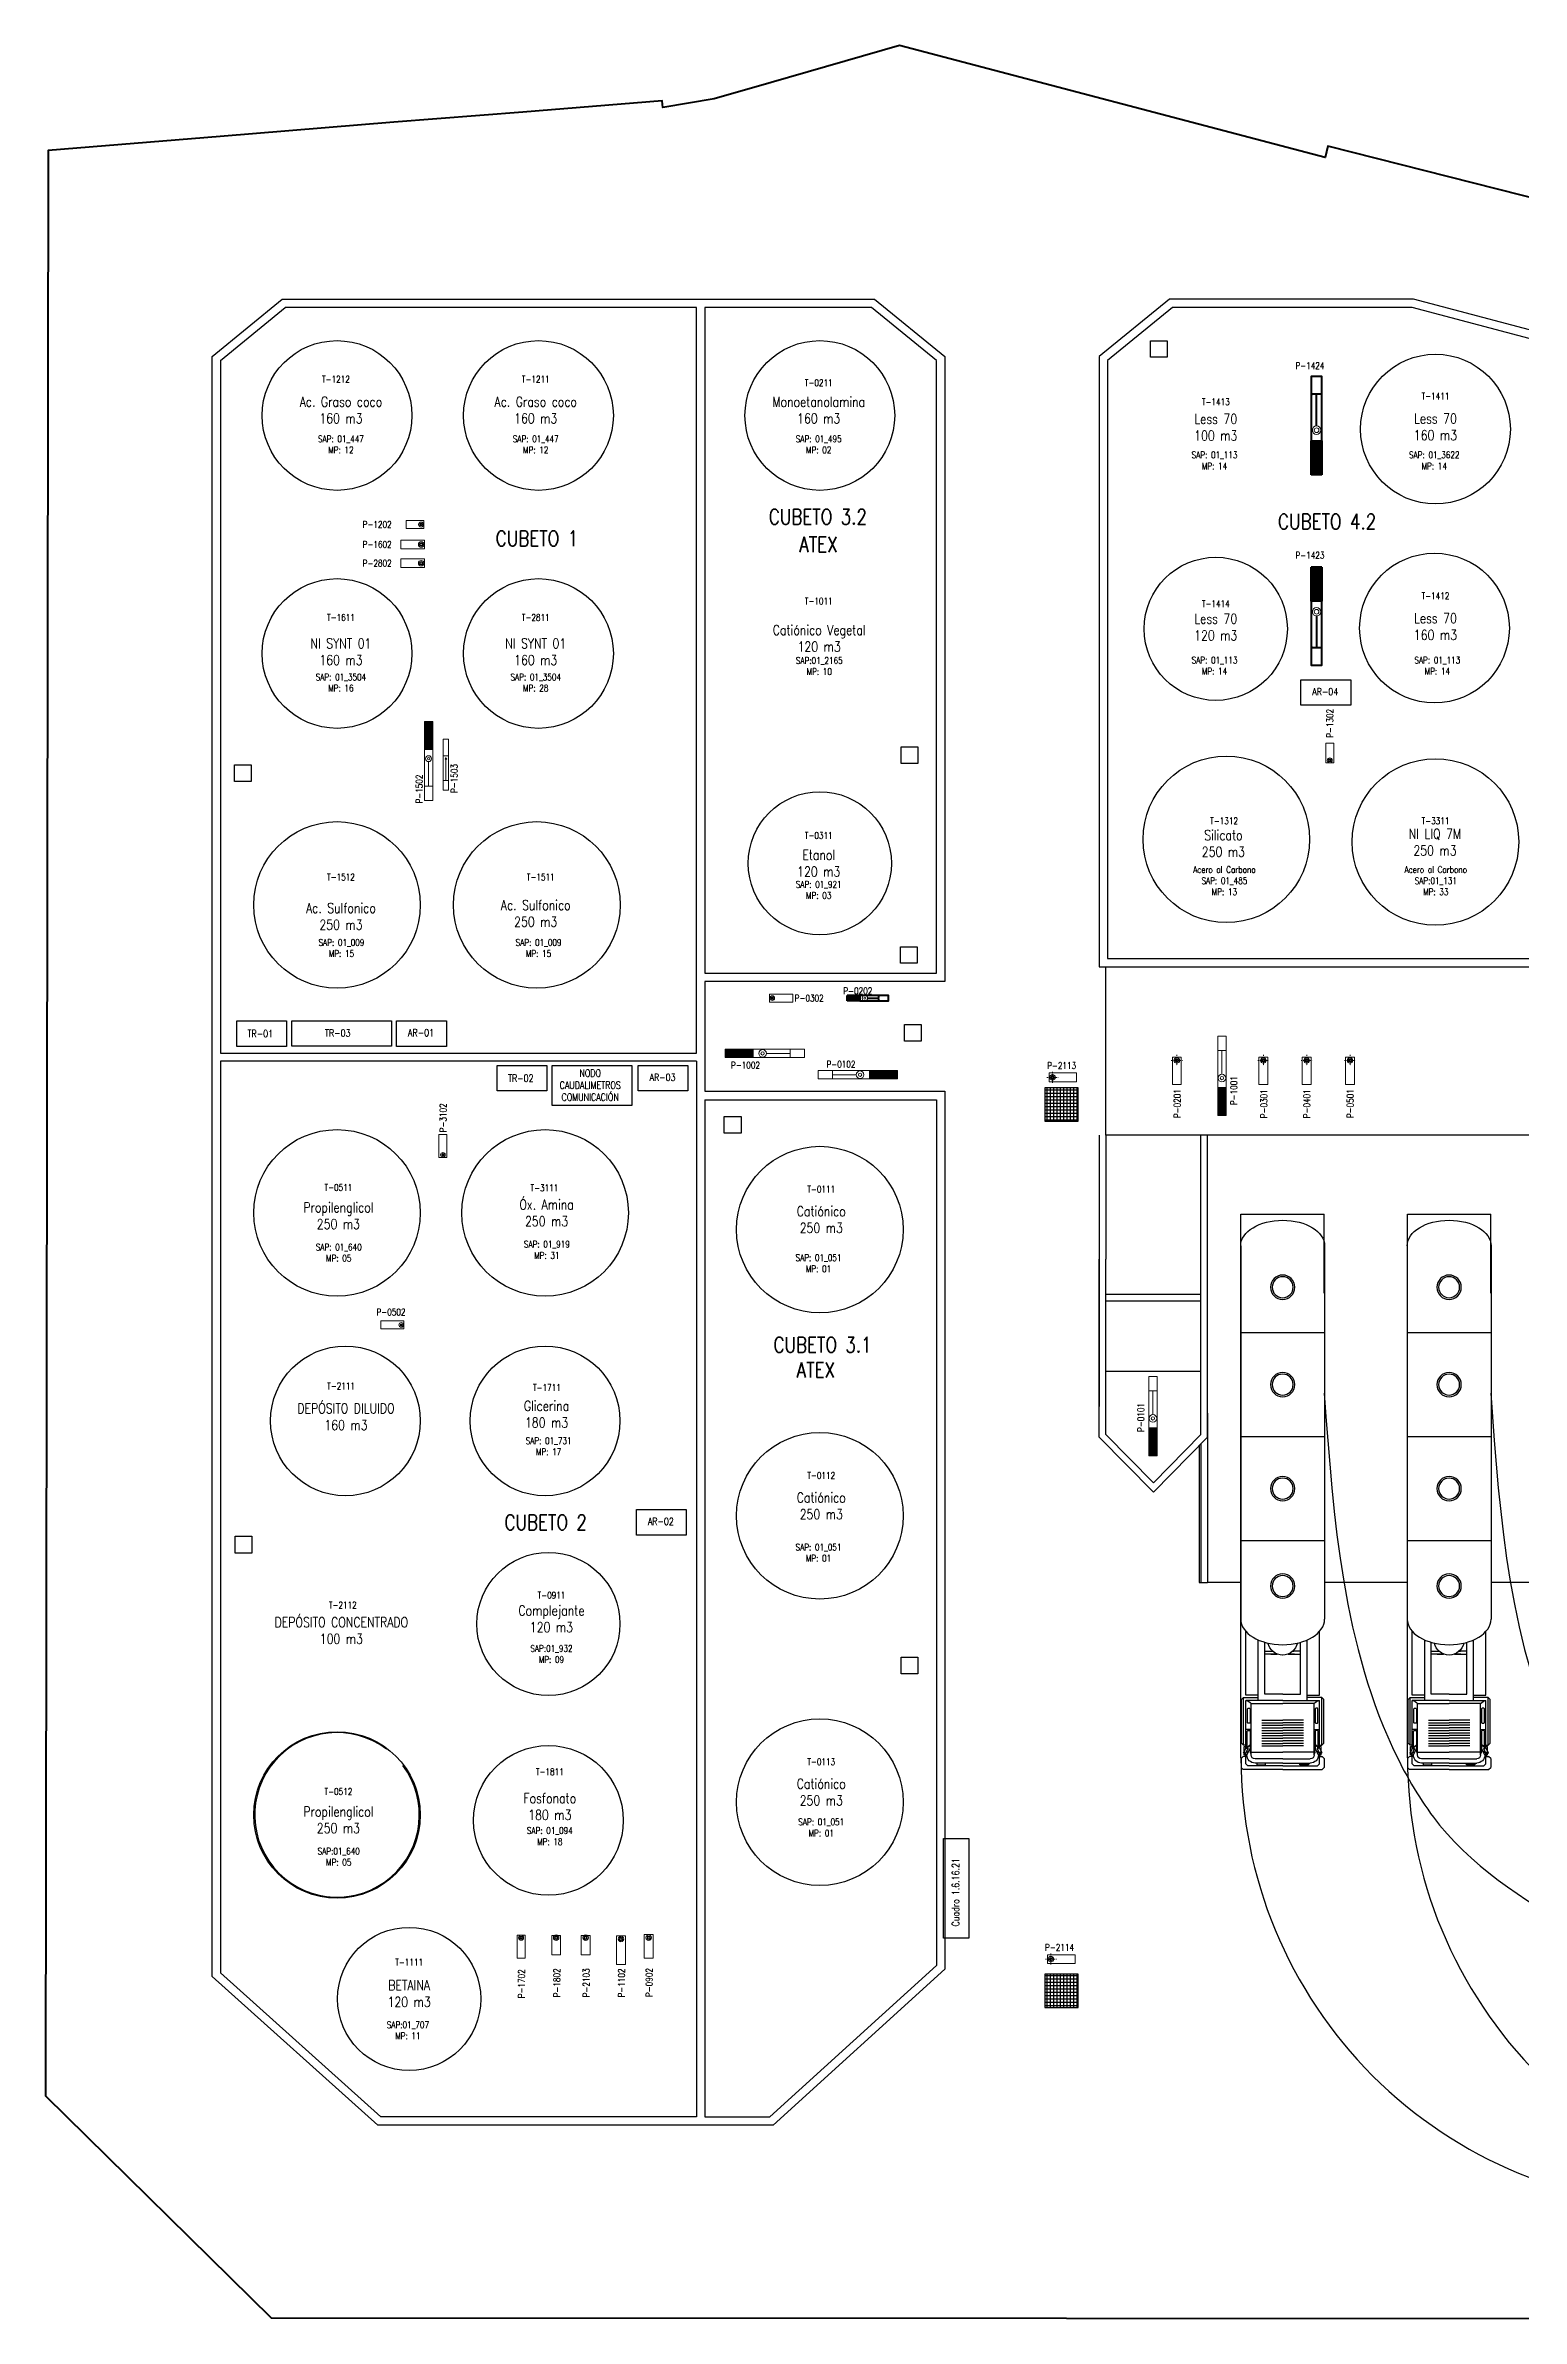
# Model space of a CAD drawing. Header units: millimetres. Extents: x 193743 to 194604, y 95927 to 96224.
# Drawn here: x 194307.6 to 194442.8, y 95985.8 to 96194.1 of the extents above; entities that cross this region are included whole.
import ezdxf
from ezdxf.enums import TextEntityAlignment as Align

# ---------------------------------------------------------------- set-up
doc = ezdxf.new("R2010")
doc.units = ezdxf.units.MM
doc.linetypes.add('INPY-060812-B-0C$0$RAYITAS', pattern=[0.375, 0.25, -0.125])
doc.linetypes.add('TRAZO_Y_PUNTO', pattern=[25.4, 12.7, -6.35, 0, -6.35])
for name, color, linetype in [('07-BLANCO', 7, 'Continuous'), ('alcantarillas', 4, 'Continuous'), ('BASE-BORDILLO EVAPORADOR', 7, 'Continuous'), ('BASE-CAMIONES', 252, 'Continuous'), ('BASE-CUBETOS', 7, 'Continuous'), ('BASE-ESTACIONES DE SERVICIO', 7, 'Continuous'), ('BASE-ISLETAS', 7, 'Continuous'), ('BASE-TANQUES', 7, 'Continuous'), ('BASE-TANQUES TEXTO DETALLES', 7, 'Continuous'), ('BASE-TANQUES TEXTO DETALLES-2', 7, 'Continuous'), ('BASE-TRAY_CAMIONES', 252, 'Continuous'), ('BASE-VALLADO', 7, 'Continuous'), ('TANQ-TANQUE', 3, 'Continuous')]:
    doc.layers.add(name, color=color, linetype=linetype)
for name, color, linetype, lineweight in [('BASE-BOMBAS', 7, 'Continuous', 0), ('BASE-BOMBAS TEXTO', 7, 'Continuous', 0), ('BASE-TANQUES TEXTO', 7, 'Continuous', 0)]:
    doc.layers.add(name, color=color, linetype=linetype, lineweight=lineweight)
doc.styles.add('PY1', font='ROMANS.shx', dxfattribs={"width": 0.8})
doc.styles.add('PY3', font='ROMANS.shx', dxfattribs={"width": 0.6})

# ---------------------------------------------------------------- blocks, each defined once
blk = doc.blocks.new('INPY-060812-B-0C$0$CAMION-16.5')
at = {"layer": 'BASE-CAMIONES'}
for p, q in [((-1188, 0), (-1250, -62)), ((0, 0), (-1188, 0)), ((0, 0), (1188, 0)), ((1188, 0), (1250, -62)), ((-1250, -331), (-1250, -62)), ((-1250, -331), (-1188, -393)), ((-1107, -393), (-1188, -393)), ((-1113, -626), (-1174, -515)), ((-1158, -446), (-1158, -481)), ((-1144, -446), (-1158, -446)), ((-1158, -543), (-1158, -693)), ((-1152, -509), (-1145, -447)), ((-1152, -509), (-1142, -531)), ((-1145, -447), (-1090, -391)), ((-1138, -489), (-1142, -506)), ((-1142, -506), (-1135, -525)), ((-1135, -525), (-1142, -532)), ((-1090, -398), (-1139, -453)), ((-1139, -453), (-1139, -489)), ((-1107, -446), (-1132, -446)), ((-1114, -485), (-1043, -615)), ((-1045, -107), (-1107, -169)), ((-1107, -169), (-1107, -408)), ((-1107, -417), (-1107, -498)), ((-1107, -642), (-1107, -2072)), ((-1089, -391), (-1089, -398)), ((-1081, -626), (-1052, -686)), ((-1080, -626), (-1074, -620)), ((-1074, -619), (-1048, -677)), ((-1073, -438), (-976, -634)), ((-1065, -514), (-1051, -506)), ((-1065, -514), (-1065, -576)), ((-1065, -660), (-1065, -1156)), ((-1035, -514), (-1051, -506)), ((-1048, -677), (-966, -735)), ((0, -107), (-1045, -107)), ((-970, -535), (-976, -634)), ((-976, -728), (-976, -629)), ((-946, -438), (-946, -1983)), ((-946, -518), (0, -518)), ((0, -194), (-830, -194)), ((0, -322), (-830, -322)), ((-777, -141), (-520, -141)), ((-777, -194), (-777, -141)), ((-752, -141), (-741, -131)), ((-741, -131), (-548, -131)), ((-548, -131), (-538, -141)), ((-520, -141), (-520, -194)), ((0, -107), (1045, -107)), ((0, -194), (830, -194)), ((0, -322), (830, -322)), ((946, -518), (0, -518)), ((520, -141), (520, -194)), ((777, -141), (520, -141)), ((548, -131), (538, -141)), ((741, -131), (548, -131)), ((752, -141), (741, -131)), ((777, -194), (777, -141)), ((946, -438), (946, -1983)), ((1048, -677), (966, -735)), ((970, -535), (976, -634)), ((1073, -438), (976, -634)), ((976, -728), (976, -629)), ((1035, -514), (1051, -506)), ((1114, -485), (1043, -615)), ((1045, -107), (1107, -169)), ((1074, -619), (1048, -677)), ((1065, -514), (1051, -506)), ((1081, -626), (1052, -686)), ((1065, -514), (1065, -576)), ((1065, -660), (1065, -1156)), ((1080, -626), (1074, -620)), ((1089, -391), (1089, -398)), ((1145, -447), (1090, -391)), ((1090, -398), (1139, -453)), ((1107, -169), (1107, -408)), ((1107, -393), (1188, -393)), ((1107, -417), (1107, -498)), ((1107, -446), (1132, -446)), ((1107, -642), (1107, -2072)), ((1113, -626), (1174, -515)), ((1142, -506), (1135, -525)), ((1135, -525), (1142, -532)), ((1138, -489), (1142, -506)), ((1139, -453), (1139, -489)), ((1152, -509), (1142, -531)), ((1144, -446), (1158, -446)), ((1152, -509), (1145, -447)), ((1158, -446), (1158, -481)), ((1158, -543), (1158, -693)), ((1250, -331), (1188, -393)), ((1250, -331), (1250, -62)), ((-1234, -794), (-1173, -732)), ((-1234, -794), (-1234, -2099)), ((-1173, -732), (-1173, -2161)), ((-1109, -732), (-1173, -732)), ((-1158, -693), (-1107, -693)), ((-946, -1206), (-1107, -1206)), ((-1049, -1172), (-1065, -1156)), ((-1052, -686), (-968, -750)), ((-1049, -1172), (-991, -1172)), ((-976, -1156), (-991, -1172)), ((-976, -1156), (-976, -744)), ((-965, -735), (-967, -751)), ((-624, -708), (0, -708)), ((-624, -785), (0, -785)), ((-624, -863), (0, -863)), ((-624, -940), (0, -940)), ((-624, -1018), (0, -1018)), ((-624, -1095), (0, -1095)), ((-624, -1173), (0, -1173)), ((-624, -1250), (0, -1250)), ((-624, -1328), (0, -1328)), ((624, -708), (0, -708)), ((624, -785), (0, -785)), ((624, -863), (0, -863)), ((624, -940), (0, -940)), ((624, -1018), (0, -1018)), ((624, -1095), (0, -1095)), ((624, -1173), (0, -1173)), ((624, -1250), (0, -1250)), ((624, -1328), (0, -1328)), ((946, -1206), (1107, -1206)), ((965, -735), (967, -751)), ((1052, -686), (968, -750)), ((976, -1156), (976, -744)), ((976, -1156), (991, -1172)), ((1049, -1172), (991, -1172)), ((1049, -1172), (1065, -1156)), ((1158, -693), (1107, -693)), ((1109, -732), (1173, -732)), ((1234, -794), (1173, -732)), ((1173, -732), (1173, -2161)), ((1234, -794), (1234, -2099)), ((-1045, -1392), (-1060, -1407)), ((-1060, -1407), (-1060, -1825)), ((-1060, -1825), (-1045, -1841)), ((-991, -1392), (-1045, -1392)), ((-1045, -1841), (-991, -1841)), ((-976, -1407), (-991, -1392)), ((-991, -1841), (-976, -1825)), ((-976, -1825), (-976, -1407)), ((-946, -1983), (0, -1983)), ((-624, -1405), (0, -1405)), ((-624, -1482), (0, -1482)), ((624, -1405), (0, -1405)), ((624, -1482), (0, -1482)), ((946, -1983), (0, -1983)), ((976, -1407), (991, -1392)), ((976, -1825), (976, -1407)), ((991, -1841), (976, -1825)), ((991, -1392), (1045, -1392)), ((1045, -1841), (991, -1841)), ((1045, -1392), (1060, -1407)), ((1060, -1825), (1045, -1841)), ((1060, -1407), (1060, -1825)), ((-1234, -2099), (-1173, -2161)), ((-1173, -2161), (-1109, -2161)), ((-1109, -2161), (-734, -2161)), ((0, -2072), (-1107, -2072)), ((-732, -2233), (-1107, -2233)), ((-1107, -2233), (-1107, -4152)), ((-732, -2072), (-732, -3893)), ((0, -2268), (-535, -2268)), ((-535, -2268), (-535, -3823)), ((0, -2072), (1107, -2072)), ((0, -2268), (535, -2268)), ((535, -2268), (535, -3823)), ((732, -2072), (732, -3893)), ((732, -2233), (1107, -2233)), ((1109, -2161), (734, -2161)), ((1107, -2233), (1107, -4152)), ((1173, -2161), (1109, -2161)), ((1234, -2099), (1173, -2161)), ((-164, -3469), (-535, -3469)), ((-535, -3559), (-304, -3559)), ((-356, -3469), (-164, -3469)), ((-304, -3559), (-338, -3559)), ((164, -3469), (535, -3469)), ((356, -3469), (164, -3469)), ((304, -3559), (338, -3559)), ((535, -3559), (304, -3559)), ((1260, -15731), (1260, -4519)), ((-1260, -6875), (1260, -6875)), ((-1260, -10000), (1260, -10000)), ((-1260, -13125), (1260, -13125))]:
    blk.add_line(p, q, dxfattribs=at)
at = {"layer": 'BASE-CAMIONES', "flags": 128}
blk.add_lwpolyline([(-1260, -15731), (-1260, -4519)], dxfattribs=at)
at = {"layer": 'BASE-CAMIONES'}
for centre, radius in [((0, -5512), 366), ((0, -5512), 315), ((0, -8438), 366), ((0, -8438), 315), ((0, -11562), 366), ((0, -11562), 315), ((0, -14487), 366), ((0, -14487), 315)]:
    blk.add_circle(centre, radius, dxfattribs=at)
for centre, radius, start, end in [((-1139, -511), 35.7, 105.99755, 186.18292), ((-1139, -511), 35.7, 46.14245, 89.93494), ((-1078, -622), 35.3, 184.96125, 291.57444), ((-830, -438), 243, 90, 180), ((-1078, -622), 35.3, 301.6041, 46.25497), ((-854, -535), 116, 142.79735, 180), ((-830, -438), 116, 90, 180), ((830, -438), 243, 0, 90), ((830, -438), 116, 0, 90), ((854, -535), 116, 0, 37.20265), ((1078, -622), 35.3, 133.74503, 238.3959), ((1078, -622), 35.3, 248.42556, 355.03875), ((1139, -511), 35.7, 90.06506, 133.85755), ((1139, -511), 35.7, 353.81708, 74.00245), ((-1175, -1760), 320, 282.30499, 315.77129), ((1175, -1760), 320, 224.22871, 257.69501), ((17, -3906), 473, 92.09427, 166.91528), ((-17, -3906), 473, 13.08472, 87.90573)]:
    blk.add_arc(centre, radius, start, end, dxfattribs=at)
at = {"layer": 'BASE-CAMIONES', "extrusion": (0, 0, -1)}
blk.add_ellipse((0, -4519), major_axis=(1260, 0), ratio=0.610693, start_param=3.141593, end_param=6.283185, dxfattribs=at)
at = {"layer": 'BASE-CAMIONES'}
blk.add_ellipse((0, -15731), major_axis=(1260, 0), ratio=0.610693, start_param=3.141593, end_param=6.283185, dxfattribs=at)
blk = doc.blocks.new('4.16')
at = {"layer": 'BASE-BOMBAS'}
blk.add_lwpolyline([(-80, 120), (450, 120), (450, -120), (-80, -120)], close=True, dxfattribs=at)
for radius in [75, 44, 24.1]:
    blk.add_circle((0, 0), radius, dxfattribs=at)
blk = doc.blocks.new('C13B')
at = {"layer": 'BASE-BOMBAS', "color": 252, "lineweight": 0}
for p, q in [((-80, 84), (-80, 584)), ((-80, 584), (80, 584)), ((80, 84), (80, 584))]:
    blk.add_line(p, q, dxfattribs=at)
at = {"layer": 'BASE-BOMBAS', "lineweight": 0}
for p, q in [((-24.13, -650), (24.13, -650)), ((0, -24.13), (0, -650))]:
    blk.add_line(p, q, dxfattribs=at)
at = {"layer": 'BASE-BOMBAS', "lineweight": 0, "extrusion": (0, 0, -1), "flags": 128}
blk.add_lwpolyline([(-80, -650), (-80, 84), (80, 84), (80, -650)], dxfattribs=at)
at = {"layer": 'BASE-BOMBAS', "color": 252, "lineweight": 0, "extrusion": (0, 0, -1), "flags": 128}
blk.add_lwpolyline([(24.13, -650), (80, -650), (80, -950), (-80, -950), (-80, -650), (-24.13, -650)], dxfattribs=at)
at = {"layer": 'BASE-BOMBAS', "lineweight": 0}
blk.add_circle((0, 0), 24.13, dxfattribs=at)
blk = doc.blocks.new('P-1502A')
at = {"layer": 'BASE-BOMBAS', "color": 252, "lineweight": 0}
for p, q in [((-125, 280), (-125, 1122)), ((-125, 1122), (125, 1122)), ((-125, 1100), (125, 1100)), ((-125, 1080), (125, 1080)), ((-125, 1060), (125, 1060)), ((-125, 1040), (125, 1040)), ((-125, 1020), (125, 1020)), ((-125, 1000), (125, 1000)), ((-125, 980), (125, 980)), ((-125, 960), (125, 960)), ((-125, 940), (125, 940)), ((-125, 920), (125, 920)), ((-125, 900), (125, 900)), ((-125, 880), (125, 880)), ((-125, 860), (125, 860)), ((-125, 840), (125, 840)), ((-125, 820), (125, 820)), ((-125, 800), (125, 800)), ((-125, 780), (125, 780)), ((-125, 760), (125, 760)), ((-125, 740), (125, 740)), ((-125, 720), (125, 720)), ((-125, 700), (125, 700)), ((125, 280), (125, 1122)), ((-125, 680), (125, 680)), ((-125, 660), (125, 660)), ((-125, 640), (125, 640)), ((-125, 620), (125, 620)), ((-125, 600), (125, 600)), ((-125, 580), (125, 580)), ((-125, 560), (125, 560)), ((-125, 540), (125, 540)), ((-125, 520), (125, 520)), ((-125, 500), (125, 500)), ((-125, 480), (125, 480)), ((-125, 460), (125, 460)), ((-125, 440), (125, 440)), ((-125, 420), (125, 420)), ((-125, 400), (125, 400)), ((-125, 380), (125, 380)), ((-125, 360), (125, 360)), ((-125, 340), (125, 340)), ((-125, 320), (125, 320)), ((-125, 300), (125, 300))]:
    blk.add_line(p, q, dxfattribs=at)
at = {"layer": 'BASE-BOMBAS', "lineweight": 0}
for p, q in [((0, -88.9), (0, -830)), ((-88.9, -830), (88.9, -830))]:
    blk.add_line(p, q, dxfattribs=at)
at = {"layer": 'BASE-BOMBAS', "lineweight": 0, "extrusion": (0, 0, -1), "flags": 128}
blk.add_lwpolyline([(-125, -830), (-125, 280), (125, 280), (125, -830)], dxfattribs=at)
at = {"layer": 'BASE-BOMBAS', "color": 252, "lineweight": 0, "extrusion": (0, 0, -1), "flags": 128}
blk.add_lwpolyline([(88.9, -830), (125, -830), (125, -1260), (-125, -1260), (-125, -830), (-88.9, -830)], dxfattribs=at)
at = {"layer": 'BASE-BOMBAS', "lineweight": 0}
for radius in [88.9, 36.5]:
    blk.add_circle((0, 0), radius, dxfattribs=at)
blk = doc.blocks.new('P-0702')
at = {"layer": 'BASE-BOMBAS', "color": 252, "lineweight": 100}
for p, q in [((-157, 82.5), (-529, 82.5)), ((-529, -82.5), (-529, 82.5)), ((-517, 82.5), (-517, -82.5)), ((-497, 82.5), (-497, -82.5)), ((-477, 82.5), (-477, -82.5)), ((-457, 82.5), (-457, -82.5)), ((-437, 82.5), (-437, -82.5)), ((-417, 82.5), (-417, -82.5)), ((-397, 82.5), (-397, -82.5)), ((-377, 82.5), (-377, -82.5)), ((-357, 82.5), (-357, -82.5)), ((-337, 82.5), (-337, -82.5)), ((-317, 82.5), (-317, -82.5)), ((-297, 82.5), (-297, -82.5)), ((-277, 82.5), (-277, -82.5)), ((-257, 82.5), (-257, -82.5)), ((-237, 82.5), (-237, -82.5)), ((-217, 82.5), (-217, -82.5)), ((-197, 82.5), (-197, -82.5)), ((-177, 82.5), (-177, -82.5)), ((-157, -82.5), (-529, -82.5))]:
    blk.add_line(p, q, dxfattribs=at)
at = {"layer": 'BASE-BOMBAS', "lineweight": 100}
for p, q in [((82.5, 0), (409, 0)), ((409, -21.08), (409, 21.08))]:
    blk.add_line(p, q, dxfattribs=at)
at = {"layer": 'BASE-BOMBAS', "lineweight": 100, "extrusion": (0, 0, -1), "flags": 128}
blk.add_lwpolyline([(-409, 82.5), (157, 82.5), (157, -82.5), (-409, -82.5)], dxfattribs=at)
at = {"layer": 'BASE-BOMBAS', "color": 252, "lineweight": 100, "extrusion": (0, 0, -1), "flags": 128}
blk.add_lwpolyline([(-409, -21.08), (-409, -82.5), (-709, -82.5), (-709, 82.5), (-409, 82.5), (-409, 21.08)], dxfattribs=at)
at = {"layer": 'BASE-BOMBAS'}
for radius in [82.5, 30.15]:
    blk.add_circle((0, 0), radius, dxfattribs=at)
blk = doc.blocks.new('P-0101')
at = {"layer": 'BASE-BOMBAS'}
for p, q in [((114.3, 830), (-114.3, 830)), ((0, 114.3), (0, 830))]:
    blk.add_line(p, q, dxfattribs=at)
at = {"layer": 'BASE-BOMBAS', "color": 252}
for p, q in [((-125, -1122), (-125, -280)), ((-125, -300), (125, -300)), ((-125, -320), (125, -320)), ((-125, -340), (125, -340)), ((-125, -360), (125, -360)), ((-125, -380), (125, -380)), ((-125, -400), (125, -400)), ((-125, -420), (125, -420)), ((-125, -440), (125, -440)), ((-125, -460), (125, -460)), ((-125, -480), (125, -480)), ((-125, -500), (125, -500)), ((-125, -520), (125, -520)), ((-125, -540), (125, -540)), ((-125, -560), (125, -560)), ((-125, -580), (125, -580)), ((-125, -600), (125, -600)), ((-125, -620), (125, -620)), ((-125, -640), (125, -640)), ((-125, -660), (125, -660)), ((-125, -680), (125, -680)), ((125, -280), (125, -1122)), ((-125, -700), (125, -700)), ((-125, -720), (125, -720)), ((-125, -740), (125, -740)), ((-125, -760), (125, -760)), ((-125, -780), (125, -780)), ((-125, -800), (125, -800)), ((-125, -820), (125, -820)), ((-125, -840), (125, -840)), ((-125, -860), (125, -860)), ((-125, -880), (125, -880)), ((-125, -900), (125, -900)), ((-125, -920), (125, -920)), ((-125, -940), (125, -940)), ((-125, -960), (125, -960)), ((-125, -980), (125, -980)), ((-125, -1000), (125, -1000)), ((-125, -1020), (125, -1020)), ((-125, -1040), (125, -1040)), ((-125, -1060), (125, -1060)), ((-125, -1080), (125, -1080)), ((-125, -1100), (125, -1100)), ((-125, -1120), (125, -1120)), ((125, -1122), (-125, -1122))]:
    blk.add_line(p, q, dxfattribs=at)
at = {"layer": 'BASE-BOMBAS', "color": 252, "extrusion": (0, 0, -1), "flags": 128}
blk.add_lwpolyline([(-114.3, 830), (-125, 830), (-125, 1260), (125, 1260), (125, 830), (114.3, 830)], dxfattribs=at)
at = {"layer": 'BASE-BOMBAS', "extrusion": (0, 0, -1), "flags": 128}
blk.add_lwpolyline([(125, 830), (125, -280), (-125, -280), (-125, 830)], dxfattribs=at)
at = {"layer": 'BASE-BOMBAS'}
blk.add_circle((0, 0), 114.3, dxfattribs=at)
at = {"layer": 'BASE-BOMBAS', "extrusion": (0, 0, -1)}
blk.add_circle((0, 0), 50, dxfattribs=at)
blk = doc.blocks.new('5.16')
at = {"layer": 'BASE-BOMBAS', "color": 252, "linetype": 'TRAZO_Y_PUNTO'}
for p, q in [((-166, 0), (166, 0)), ((0, -168), (0, 168))]:
    blk.add_line(p, q, dxfattribs=at)
at = {"layer": 'BASE-BOMBAS'}
blk.add_lwpolyline([(-100, 132), (725, 132), (725, -132), (-100, -132)], close=True, dxfattribs=at)
for radius in [82.5, 51, 30.1]:
    blk.add_circle((0, 0), radius, dxfattribs=at)
blk = doc.blocks.new('5.20')
at = {"layer": 'BASE-BOMBAS'}
blk.add_lwpolyline([(-100, 132.5), (770, 132.5), (770, -132.5), (-100, -132.5)], close=True, dxfattribs=at)
for radius in [82.5, 51, 30.1]:
    blk.add_circle((0, 0), radius, dxfattribs=at)
blk = doc.blocks.new('4.16-5.5')
at = {"layer": 'BASE-BOMBAS'}
blk.add_lwpolyline([(-120, -80), (-120, 512), (120, 512), (120, -80)], close=True, dxfattribs=at)
for radius in [75, 44, 24.1]:
    blk.add_circle((0, 0), radius, dxfattribs=at)
blk = doc.blocks.new('5.20-10')
at = {"layer": 'BASE-BOMBAS'}
blk.add_lwpolyline([(-132.5, 100), (132.5, 100), (132.5, -615), (-132.5, -615)], close=True, dxfattribs=at)
for radius in [82.5, 51, 30.1]:
    blk.add_circle((0, 0), radius, dxfattribs=at)
blk = doc.blocks.new('4.16-7.5')
at = {"layer": 'BASE-BOMBAS'}
blk.add_lwpolyline([(120, 80), (120, -615), (-120, -615), (-120, 80)], close=True, dxfattribs=at)
for radius in [75, 44, 24.1]:
    blk.add_circle((0, 0), radius, dxfattribs=at)
blk = doc.blocks.new('3.12')
at = {"layer": 'BASE-BOMBAS'}
blk.add_lwpolyline([(-62, 132.5), (511, 132.5), (511, -132.5), (-62, -132.5)], close=True, dxfattribs=at)
for radius in [82.5, 51, 30.1]:
    blk.add_circle((0, 0), radius, dxfattribs=at)
blk = doc.blocks.new('3.20')
at = {"layer": 'BASE-BOMBAS'}
blk.add_lwpolyline([(-80, -120), (615, -120), (615, 120), (-80, 120)], close=True, dxfattribs=at)
for radius in [70, 38, 21.2]:
    blk.add_circle((0, 0), radius, dxfattribs=at)
blk = doc.blocks.new('ESTACION DE SERVICIO')
h = blk.add_hatch()
h.set_pattern_fill('_USER', color=252, scale=50, style=0, double=1, pattern_type=0)
h.set_pattern_definition([(0, (5490.053, -5950.287), (0, 50), []), (90, (5490.053, -5950.287), (-50, 3e-15), [])])
h.paths.add_polyline_path([(-500, -500), (0, -500), (0, 0), (-500, 0)])
blk.add_lwpolyline([(-500, -500), (0, -500), (0, 0), (-500, 0)], close=True)
at = {"style": 'PY3', "width": 0.6}
blk.add_attdef('ESTACION_DE_SERVICIO', text='', height=200, dxfattribs=at).set_placement((-240, -659), align=Align.MIDDLE_CENTER)
blk = doc.blocks.new('C17B')
at = {"layer": 'BASE-BOMBAS', "lineweight": 100}
for p, q in [((160, 1079), (-160, 1079)), ((0, 127), (0, 1079))]:
    blk.add_line(p, q, dxfattribs=at)
at = {"layer": 'BASE-BOMBAS', "color": 252, "lineweight": 100}
for p, q in [((-160, -1336), (-160, -315)), ((-160, -345), (160, -345)), ((-160, -375), (160, -375)), ((-160, -405), (160, -405)), ((-160, -435), (160, -435)), ((-160, -465), (160, -465)), ((-160, -495), (160, -495)), ((-160, -525), (160, -525)), ((-160, -555), (160, -555)), ((-160, -585), (160, -585)), ((-160, -615), (160, -615)), ((-160, -645), (160, -645)), ((-160, -675), (160, -675)), ((160, -315), (160, -1336)), ((-160, -705), (160, -705)), ((-160, -735), (160, -735)), ((-160, -765), (160, -765)), ((-160, -795), (160, -795)), ((-160, -825), (160, -825)), ((-160, -855), (160, -855)), ((-160, -885), (160, -885)), ((-160, -915), (160, -915)), ((-160, -945), (160, -945)), ((-160, -975), (160, -975)), ((-160, -1005), (160, -1005)), ((-160, -1035), (160, -1035)), ((-160, -1065), (160, -1065)), ((-160, -1095), (160, -1095)), ((-160, -1125), (160, -1125)), ((-160, -1155), (160, -1155)), ((-160, -1185), (160, -1185)), ((-160, -1215), (160, -1215)), ((-160, -1245), (160, -1245)), ((-160, -1275), (160, -1275)), ((-160, -1305), (160, -1305)), ((-160, -1335), (160, -1335)), ((160, -1336), (-160, -1336))]:
    blk.add_line(p, q, dxfattribs=at)
at = {"layer": 'BASE-BOMBAS', "color": 252, "lineweight": 100, "extrusion": (0, 0, -1), "flags": 128}
blk.add_lwpolyline([(-127, 1079), (-160, 1079), (-160, 1609), (160, 1609), (160, 1079), (127, 1079)], dxfattribs=at)
at = {"layer": 'BASE-BOMBAS', "lineweight": 100, "extrusion": (0, 0, -1), "flags": 128}
blk.add_lwpolyline([(160, 1079), (160, -315), (-160, -315), (-160, 1079)], dxfattribs=at)
at = {"layer": 'BASE-BOMBAS'}
for radius in [127, 70.7]:
    blk.add_circle((0, 0), radius, dxfattribs=at)

msp = doc.modelspace()

# ---------------------------------------------------------------- linework, layer by layer
at = {"ltscale": 3}
for points in [[(194422.6, 96135.98), (194427.16, 96135.98), (194427.16, 96133.64), (194422.6, 96133.64)], [(194325.09, 96104.73), (194329.64, 96104.73), (194329.64, 96102.39), (194325.09, 96102.39)], [(194330.14, 96104.73), (194339.27, 96104.73), (194339.27, 96102.4), (194330.14, 96102.4)], [(194339.74, 96104.72), (194344.3, 96104.72), (194344.3, 96102.39), (194339.74, 96102.39)], [(194348.96, 96100.64), (194353.52, 96100.64), (194353.52, 96098.31), (194348.96, 96098.31)], [(194354.01, 96100.64), (194361.28, 96100.64), (194361.28, 96096.98), (194354.01, 96096.98)], [(194361.88, 96100.63), (194366.43, 96100.63), (194366.43, 96098.3), (194361.88, 96098.3)], [(194361.72, 96059.94), (194366.28, 96059.94), (194366.28, 96057.61), (194361.72, 96057.61)], [(194389.85, 96020.67), (194389.85, 96029.79), (194392.18, 96029.79), (194392.18, 96020.67)]]:
    msp.add_lwpolyline(points, close=True, dxfattribs=at)
at = {"layer": '07-BLANCO', "color": 252}
msp.add_arc((194334.28, 96031.96, 0), 7.54, 53.146, 36.854, dxfattribs=at)
at = {"layer": 'alcantarillas', "ltscale": 3, "elevation": 0}
for points in [[(194408.81, 96167.05), (194410.34, 96167.05), (194410.34, 96165.53), (194408.81, 96165.53)], [(194385.98, 96129.84), (194387.5, 96129.84), (194387.5, 96128.32), (194385.98, 96128.32)], [(194324.88, 96128.19), (194326.4, 96128.19), (194326.4, 96126.66), (194324.88, 96126.66)], [(194385.91, 96111.52), (194387.44, 96111.52), (194387.44, 96110), (194385.91, 96110)], [(194386.29, 96104.39), (194387.81, 96104.39), (194387.81, 96102.86), (194386.29, 96102.86)], [(194369.77, 96095.95), (194371.3, 96095.95), (194371.3, 96094.42), (194369.77, 96094.42)], [(194324.94, 96057.49), (194326.47, 96057.49), (194326.47, 96055.96), (194324.94, 96055.96)], [(194385.98, 96046.42), (194387.51, 96046.42), (194387.51, 96044.89), (194385.98, 96044.89)]]:
    msp.add_lwpolyline(points, close=True, dxfattribs=at)
at = {"layer": 'BASE-BOMBAS', "color": 252, "elevation": 0}
msp.add_lwpolyline([(194383.06, 96099.41), (194379.68, 96099.41), (194379.68, 96100.18), (194383.06, 96100.18)], close=True, dxfattribs=at)
at = {"layer": 'BASE-BORDILLO EVAPORADOR', "color": 252}
for p, q in [((194322.84, 96017.16, 0), (194322.84, 96035.11, 0)), ((194323.61, 96035.88, 0), (194323.61, 96017.5, 0)), ((194338.02, 96003.53, 0), (194322.84, 96017.16, 0)), ((194338.31, 96004.3, 0), (194323.61, 96017.5, 0))]:
    msp.add_line(p, q, dxfattribs=at)
at = {"layer": 'BASE-CUBETOS', "color": 252}
for p, q in [((194322.84, 96165.61, 0), (194329.27, 96170.85, 0)), ((194329.27, 96170.85, 0), (194383.53, 96170.85, 0)), ((194383.53, 96170.85, 0), (194389.96, 96165.61, 0)), ((194410.55, 96170.85, 0), (194404.12, 96165.61, 0)), ((194432.91, 96170.85, 0), (194410.55, 96170.85, 0)), ((194503.9, 96152.06, 0), (194432.91, 96170.85, 0)), ((194367.23, 96170.09, 0), (194329.54, 96170.09, 0)), ((194367.23, 96101.78, 0), (194367.23, 96170.09, 0)), ((194445, 96166.86, 0), (194432.81, 96170.09, 0)), ((194322.84, 96035.11, 0), (194322.84, 96165.61, 0)), ((194323.61, 96165.24, 0), (194323.61, 96101.78, 0)), ((194389.96, 96165.61, 0), (194389.96, 96108.34, 0)), ((194404.12, 96165.61, 0), (194404.12, 96109.68, 0)), ((194404.88, 96110.44, 0), (194503.14, 96110.44, 0)), ((194367.99, 96108.34, 0), (194367.99, 96098.27, 0)), ((194389.96, 96108.34, 0), (194367.99, 96108.34, 0)), ((194404.12, 96109.68, 0), (194503.9, 96109.68, 0)), ((194323.61, 96101.78, 0), (194367.23, 96101.78, 0)), ((194323.61, 96101.02, 0), (194323.61, 96035.88, 0)), ((194367.23, 96101.02, 0), (194323.61, 96101.02, 0)), ((194367.99, 96098.27, 0), (194389.96, 96098.27, 0)), ((194389.96, 96098.27, 0), (194389.96, 96017.82, 0)), ((194367.99, 96097.5, 0), (194389.2, 96097.5, 0)), ((194389.2, 96097.5, 0), (194389.2, 96018.16, 0)), ((194389.96, 96017.82, 0), (194374.24, 96003.53, 0)), ((194374.24, 96003.53, 0), (194338.02, 96003.53, 0))]:
    msp.add_line(p, q, dxfattribs=at)
at = {"layer": 'BASE-CUBETOS', "color": 252, "elevation": 0, "flags": 128}
for points in [[(194323.61, 96165.24), (194329.54, 96170.09)], [(194367.99, 96170.09), (194367.99, 96109.1), (194389.2, 96109.1), (194389.2, 96165.24), (194383.26, 96170.09), (194367.99, 96170.09)], [(194432.81, 96170.09), (194410.82, 96170.09), (194404.88, 96165.24), (194404.88, 96110.44)], [(194367.23, 96101.02), (194367.23, 96004.3), (194338.31, 96004.3)], [(194367.99, 96097.5), (194367.99, 96004.3), (194373.94, 96004.3)], [(194404.12, 96094.24), (194404.12, 96082.9)], [(194404.12, 96082.9), (194404.12, 96069.4)], [(194389.2, 96018.16), (194373.94, 96004.3)]]:
    msp.add_lwpolyline(points, dxfattribs=at)
at = {"layer": 'BASE-ISLETAS', "color": 252}
for p, q in [((194413.42, 96066.83, 0), (194413.42, 96094.24, 0)), ((194414.03, 96068.78, 0), (194414.03, 96094.24, 0)), ((194404.73, 96066.83, 0), (194404.73, 96082.9, 0)), ((194413.42, 96079.66, 0), (194404.73, 96079.66, 0)), ((194413.42, 96079.05, 0), (194404.73, 96079.05, 0)), ((194404.73, 96072.64, 0), (194413.42, 96072.64, 0)), ((194414.03, 96068.78, 0), (194414.03, 96053.27, 0)), ((194409.08, 96062.4, 0), (194404.73, 96066.83, 0)), ((194409.08, 96062.4, 0), (194413.42, 96066.83, 0)), ((194413.27, 96065.8, 0), (194413.27, 96053.27, 0)), ((194413.42, 96065.95, 0), (194413.42, 96053.27, 0)), ((194413.27, 96053.27, 0), (194414.03, 96053.27, 0)), ((194417.08, 96053.27, 0), (194414.03, 96053.27, 0)), ((194432.34, 96053.27, 0), (194424.77, 96053.27, 0)), ((194443.99, 96053.27, 0), (194440.02, 96053.27, 0))]:
    msp.add_line(p, q, dxfattribs=at)
at = {"layer": 'BASE-ISLETAS', "color": 252, "elevation": 0}
msp.add_lwpolyline([(194404.73, 96109.68), (194496.91, 96109.68), (194496.91, 96094.24), (194404.73, 96094.24)], close=True, dxfattribs=at)
for points in [[(194404.12, 96094.24), (194404.12, 96082.9)], [(194404.73, 96094.24), (194404.73, 96082.9)], [(194409.08, 96061.53), (194404.12, 96066.58), (194404.12, 96082.9)], [(194409.08, 96061.53), (194414.03, 96066.58), (194414.03, 96082.9)]]:
    msp.add_lwpolyline(points, dxfattribs=at)
at = {"layer": 'BASE-TANQUES', "color": 252}
for centre, radius in [((194334.28, 96160.2, 0), 6.86), ((194352.74, 96160.2, 0), 6.86), ((194378.52, 96160.2, 0), 6.86), ((194434.93, 96158.95, 0), 6.86), ((194434.84, 96140.72, 0), 6.86), ((194414.8, 96140.65, 0), 6.56), ((194334.28, 96138.39, 0), 6.86), ((194352.74, 96138.39, 0), 6.86), ((194415.77, 96121.36, 0), 7.63), ((194434.93, 96121.12, 0), 7.63), ((194378.52, 96119.16, 0), 6.56), ((194334.28, 96115.35, 0), 7.63), ((194352.59, 96115.35, 0), 7.63), ((194334.28, 96087.13, 0), 7.63), ((194353.35, 96087.13, 0), 7.63), ((194378.52, 96085.6, 0), 7.63), ((194335.05, 96068.07, 0), 6.86), ((194353.35, 96068.07, 0), 6.86), ((194378.52, 96059.37, 0), 7.63), ((194378.52, 96059.37, 0), 7.63), ((194353.65, 96049.46, 0), 6.56), ((194334.28, 96031.96, 0), 7.63), ((194378.52, 96033.13, 0), 7.63), ((194353.65, 96031.46, 0), 6.86)]:
    msp.add_circle(centre, radius, dxfattribs=at)
at = {"layer": 'BASE-TRAY_CAMIONES', "color": 252, "linetype": 'INPY-060812-B-0C$0$RAYITAS', "ltscale": 3000}
for p, q in [((194417.11, 96087.02, 0), (194424.74, 96087.02, 0)), ((194424.74, 96079.77, 0), (194424.74, 96087.02, 0)), ((194432.37, 96087.02, 0), (194439.99, 96087.02, 0)), ((194439.99, 96079.77, 0), (194439.99, 96087.02, 0))]:
    msp.add_line(p, q, dxfattribs=at)
at = {"layer": 'BASE-TRAY_CAMIONES', "color": 252, "linetype": 'INPY-060812-B-0C$0$RAYITAS', "ltscale": 3000, "elevation": 0, "flags": 128}
for points in [[(194417.11, 96037.19), (194417.11, 96087.02)], [(194432.37, 96037.19), (194432.37, 96087.02)]]:
    msp.add_lwpolyline(points, dxfattribs=at)
for points in [[(194417.11, 96037.19, 0.414214), (194458.3, 95996)], [(194432.37, 96037.19, 0.414214), (194473.55, 95996)]]:
    msp.add_lwpolyline(points, format="xyb", dxfattribs=at)
at = {"layer": 'BASE-TRAY_CAMIONES', "color": 252, "linetype": 'INPY-060812-B-0C$0$RAYITAS', "ltscale": 3000}
for points in [[(194424.74, 96070.61, 0), (194431.45, 96037.19, 0), (194435.31, 96031.03, 0), (194448.84, 96020.81, 0), (194484.77, 96005.64, 0), (194515.63, 96003.63, 0)], [(194439.99, 96070.61, 0), (194446.71, 96037.19, 0), (194450.57, 96031.03, 0), (194464.09, 96020.81, 0), (194500.02, 96005.64, 0), (194530.89, 96003.63, 0)]]:
    msp.add_spline(points, degree=3, dxfattribs=at)
at = {"layer": 'BASE-VALLADO', "color": 252, "lineweight": 100, "elevation": 0, "flags": 128}
msp.add_lwpolyline([(194567.02, 96148.9), (194425.07, 96184.88), (194424.81, 96183.84), (194385.82, 96194.11), (194374.07, 96190.72), (194368.85, 96189.23), (194364.12, 96188.41), (194364.07, 96189.02), (194351.3, 96188), (194339.49, 96187.07), (194323.58, 96185.76), (194307.81, 96184.47), (194307.57, 96006.22), (194328.24, 95985.87), (194473.99, 95985.81)], dxfattribs=at)
at = {"layer": 'TANQ-TANQUE', "color": 252}
msp.add_circle((194340.89, 96015.1, 0), 6.56, dxfattribs=at)

# ---------------------------------------------------------------- block references
at = {"layer": 'BASE-BOMBAS', "color": 252, "xscale": 0.00305071382962129, "yscale": 0.00305071382962129, "zscale": 0.00305071382962129}
for name, p in [('C17B', (194424.04, 96158.85, 0)), ('P-1502A', (194342.67, 96128.75, 0)), ('C13B', (194344.26, 96128.75, 0)), ('4.16-5.5', (194425.25, 96128.6, 0)), ('3.20', (194374.16, 96106.81, 0)), ('P-0702', (194382.65, 96106.81, 0)), ('P-0101', (194409.04, 96068.3, 0)), ('4.16-7.5', (194351.15, 96020.71, 0)), ('5.20-10', (194362.84, 96020.71, 0))]:
    msp.add_blockref(name, p, dxfattribs=at)
at = {"layer": 'BASE-BOMBAS', "color": 252, "yscale": 0.00305071382962129, "zscale": 0.00305071382962129}
for name, p, xscale, rotation in [('4.16', (194341.99, 96150.21, 0), 0.00305071382962129, 180), ('5.20-10', (194341.99, 96148.38, 0), 0.00305071382962129, 270), ('5.20-10', (194341.99, 96146.66, 0), 0.00305071382962129, 270), ('C17B', (194424.04, 96142.22, 0), 0.00305071382962129, 180), ('P-0101', (194373.28, 96101.74, 0), 0.00305071382962129, 270), ('P-0101', (194382.21, 96099.79, 0), 0.00305071382962129, 90), ('5.16', (194399.84, 96099.55, 0), -0.00305071382962129, 180), ('5.16', (194411.23, 96101.1, 0), 0.00305071382962129, 270), ('5.16', (194419.16, 96101.1, 0), 0.00305071382962129, 270), ('5.16', (194423.13, 96101.1, 0), 0.00305071382962129, 270), ('5.16', (194427.1, 96101.1, 0), 0.00305071382962129, 270), ('3.20', (194340.17, 96076.86, 0), 0.00305071382962129, 180), ('3.12', (194354.36, 96020.71, 0), 0.00305071382962129, 270), ('3.12', (194357.06, 96020.71, 0), 0.00305071382962129, 270), ('5.20', (194360.3, 96020.59, 0), 0.00305071382962129, 270), ('5.16', (194399.69, 96018.75, 0), -0.00305071382962129, 180)]:
    msp.add_blockref(name, p, dxfattribs=dict(at, xscale=xscale, rotation=rotation))
at = {"layer": 'BASE-BOMBAS', "color": 3, "xscale": 0.00305071382962129, "yscale": 0.00305071382962129, "zscale": 0.00305071382962129}
msp.add_blockref('P-0101', (194415.36, 96099.48, 0), dxfattribs=at)
at = {"layer": 'BASE-BOMBAS', "color": 8, "xscale": 0.00305071382962129, "yscale": 0.00305071382962129, "zscale": 0.00305071382962129, "rotation": 90}
msp.add_blockref('3.20', (194343.99, 96092.45, 0), dxfattribs=at)
at = {"layer": 'BASE-CAMIONES', "color": 252, "extrusion": (0, 0, -1), "xscale": 0.00305071382962129, "yscale": 0.00305071382962129, "zscale": 0.00305071382962129, "rotation": 180}
for p in [(-194420.93, 96036.12, 0), (-194436.18, 96036.12, 0)]:
    msp.add_blockref('INPY-060812-B-0C$0$CAMION-16.5', p, dxfattribs=at)
at = {"layer": 'BASE-ESTACIONES DE SERVICIO', "color": 252, "xscale": 0.00610142765924258, "yscale": 0.00610142765924258, "zscale": 0.00610142765924258}
for p in [(194402.2, 96098.58, 0), (194402.2, 96017.36, 0)]:
    msp.add_blockref('ESTACION DE SERVICIO', p, dxfattribs=at)

# ---------------------------------------------------------------- texts
at = {"layer": 'BASE-BOMBAS TEXTO', "color": 252, "style": 'PY1', "width": 0.8}
for s, p in [('P-1424', (194422.1, 96164.46, 0)), ('P-1202', (194336.63, 96149.91, 0)), ('P-1602', (194336.63, 96148.08, 0)), ('P-1423', (194422.1, 96147.09, 0)), ('P-2802', (194336.63, 96146.36, 0)), ('P-0302', (194376.22, 96106.51, 0)), ('P-1002', (194370.38, 96100.36)), ('P-0102', (194379.13, 96100.44, 0)), ('P-2113', (194399.35, 96100.32, 0)), ('P-0502', (194337.9, 96077.74, 0)), ('P-2114', (194399.16, 96019.52, 0))]:
    msp.add_text(s, height=0.61, dxfattribs=at).set_placement(p)
for s, rotation, p in [('P-1302', 90, (194425.57, 96130.66, 0)), ('P-1502', 90, (194342.12, 96124.64, 0)), ('P-1503', 90, (194345.32, 96125.6, 0)), ('P-0202', 0.001, (194380.67, 96107.16, 0)), ('P-0201', 90, (194411.58, 96095.81, 0)), ('P-1001', 90, (194416.75, 96097, 0)), ('P-0301', 90, (194419.52, 96095.8, 0)), ('P-0401', 90, (194423.44, 96095.8, 0)), ('P-0501', 90, (194427.42, 96095.81, 0)), ('P-3102', 90, (194344.3, 96094.51, 0)), ('P-0101', 90, (194408.24, 96067.05, 0)), ('P-1702', 90, (194351.49, 96015.16, 0)), ('P-1802', 90, (194354.73, 96015.24, 0)), ('P-2103', 90, (194357.42, 96015.24, 0)), ('P-1102', 90, (194360.65, 96015.23, 0)), ('P-0902', 90, (194363.18, 96015.27, 0))]:
    msp.add_text(s, height=0.61, rotation=rotation, dxfattribs=at).set_placement(p)
at = {"layer": 'BASE-TANQUES', "color": 252, "insert": (194335.1, 96069.67, 0), "char_height": 0.9152, "width": 16.9994, "attachment_point": 2, "style": 'PY1'}
msp.add_mtext('DEPÓSITO DILUIDO\\P160 m3', dxfattribs=at)
at = {"layer": 'BASE-TANQUES TEXTO', "color": 252, "style": 'PY1', "width": 0.8}
for s, p in [('T-1212', (194334.18, 96163.21, 0)), ('T-1211', (194352.49, 96163.21, 0)), ('T-0211', (194378.42, 96162.89, 0)), ('T-1411', (194434.93, 96161.67, 0)), ('T-1413', (194414.8, 96161.14, 0)), ('T-1011', (194378.42, 96142.89, 0)), ('T-1412', (194434.93, 96143.36, 0)), ('T-1611', (194334.64, 96141.39, 0)), ('T-2811', (194352.49, 96141.39, 0)), ('T-1414', (194414.8, 96142.65, 0)), ('T-1312', (194415.56, 96122.74)), ('T-3311', (194434.93, 96122.74)), ('T-0311', (194378.42, 96121.41, 0)), ('T-1512', (194334.64, 96117.6, 0)), ('T-1511', (194352.95, 96117.6, 0)), ('T-0111', (194378.65, 96088.99, 0)), ('T-2111', (194334.65, 96070.96, 0)), ('T-1711', (194353.51, 96070.82, 0)), ('T-0112', (194378.65, 96062.76, 0)), ('T-0911', (194353.93, 96051.78, 0)), ('T-2112', (194334.81, 96050.89, 0)), ('T-1811', (194353.78, 96035.61, 0)), ('T-0113', (194378.65, 96036.52, 0)), ('T-0512', (194334.41, 96033.8, 0)), ('T-1111', (194340.89, 96018.15, 0))]:
    msp.add_text(s, height=0.61, dxfattribs=at).set_placement(p, align=Align.CENTER)
at = {"layer": 'BASE-TANQUES TEXTO', "color": 1, "style": 'PY1', "width": 0.8}
for s, p in [('CUBETO 3.2', (194378.34, 96150.22, 0)), ('CUBETO 4.2', (194425, 96149.77, 0)), ('ATEX', (194378.4, 96147.69, 0)), ('CUBETO 3.1', (194378.77, 96074.34, 0)), ('ATEX', (194378.16, 96072.03, 0)), ('CUBETO 2', (194353.4, 96058.07, 0))]:
    msp.add_text(s, height=1.403, dxfattribs=at).set_placement(p, align=Align.CENTER)
at = {"layer": 'BASE-TANQUES TEXTO', "color": 240, "true_color": 0xed1f24, "style": 'PY1', "width": 0.8}
msp.add_text('CUBETO 1', height=1.403, dxfattribs=at).set_placement((194352.6, 96148.23, 0), align=Align.CENTER)
at = {"layer": 'BASE-TANQUES TEXTO', "color": 8, "style": 'PY1', "width": 0.8}
for s, p in [('T-0511', (194334.41, 96089.16, 0)), ('T-3111', (194353.28, 96089.11, 0))]:
    msp.add_text(s, height=0.61, dxfattribs=at).set_placement(p, align=Align.CENTER)
at = {"layer": 'BASE-TANQUES TEXTO DETALLES', "color": 252, "attachment_point": 2, "style": 'PY1'}
for s, insert, char_height, width in [('Ac. Graso coco\\P160 m3', (194334.64, 96161.92, 0), 0.9152, 13.0882), ('Ac. Graso coco\\P160 m3', (194352.49, 96161.92, 0), 0.9152, 13.0882), ('{\\C8;Monoetanolamina}\\P160 m3', (194378.42, 96161.91, 0), 0.9152, 8.9482), ('Less 70\\P100 m3', (194414.8, 96160.34, 0), 0.915, 8.9482), ('Less 70\\P160 m3', (194434.93, 96160.38, 0), 0.915, 8.9482), ('Less 70\\P120 m3', (194414.8, 96142.03, 0), 0.915, 8.9482), ('Less 70\\P160 m3', (194434.93, 96142.08, 0), 0.915, 8.9482), ('{\\C8;NI SYNT 01\\P}160 m3', (194334.64, 96139.77, 0), 0.9152, 8.9482), ('NI SYNT 01\\P160 m3', (194352.49, 96139.77, 0), 0.915, 8.9482), ('{\\C8;Catiónico Vegetal}\\P120 m3', (194378.46, 96141, 0), 0.9152, 11.0074), ('Silicato\\P250 m3', (194415.5, 96122.2), 0.915, 8.9482), ('NI LIQ 7M\\P250 m3', (194434.88, 96122.32), 0.915, 9.497), ('Etanol\\P120 m3', (194378.42, 96120.39, 0), 0.915, 8.9482), ('Ac. Sulfonico\\P250 m3', (194334.64, 96115.52, 0), 0.9152, 8.9482), ('Ac. Sulfonico\\P250 m3', (194352.49, 96115.79, 0), 0.9152, 8.9482), ('Catiónico\\P250 m3', (194378.65, 96087.74, 0), 0.915, 8.9482), ('{\\C8;Glicerina\\C1;\\P}180 m3', (194353.48, 96069.9, 0), 0.9152, 11.4855), ('Catiónico\\P250 m3', (194378.65, 96061.5, 0), 0.915, 8.9482), ('DEPÓSITO CONCENTRADO\\P100 m3', (194334.68, 96050.08, 0), 0.9152, 16.9994), ('Complejante{\\C1; }\\P120 m3', (194353.93, 96051.15, 0), 0.9152, 12.9151), ('Catiónico\\P250 m3', (194378.65, 96035.27, 0), 0.915, 8.9482), ('Fosfonato\\P180 m3', (194353.78, 96033.95, 0), 0.915, 8.9482), ('Propilenglicol\\P250 m3', (194334.41, 96032.73, 0), 0.9152, 14.7901), ('{\\C8;BETAINA}\\P120 m3', (194340.89, 96016.81, 0), 0.9152, 8.9482)]:
    msp.add_mtext(s, dxfattribs=dict(at, insert=insert, char_height=char_height, width=width))
at = {"layer": 'BASE-TANQUES TEXTO DETALLES', "width": 6.4736, "attachment_point": 2, "style": 'PY1'}
for s, insert, char_height in [('AR-04', (194424.83, 96135.22, 0), 0.662), ('TR-01', (194327.25, 96103.89, 0), 0.662), ('TR-03', (194334.35, 96103.94, 0), 0.662), ('AR-01', (194341.98, 96103.97, 0), 0.662), ('TR-02', (194351.12, 96099.8, 0), 0.662), ('NODO CAUDALIMETROS COMUNICACIÓN', (194357.48, 96100.27, 0), 0.6621), ('AR-03', (194364.11, 96099.88, 0), 0.662), ('AR-02', (194363.95, 96059.19, 0), 0.662)]:
    msp.add_mtext(s, dxfattribs=dict(at, insert=insert, char_height=char_height))
at = {"layer": 'BASE-TANQUES TEXTO DETALLES', "color": 8, "width": 14.7901, "attachment_point": 2, "style": 'PY1'}
for s, insert, char_height in [('Propilenglicol\\P250 m3', (194334.41, 96088.09, 0), 0.9152), ('Óx. Amina\\P250 m3', (194353.48, 96088.35, 0), 0.915)]:
    msp.add_mtext(s, dxfattribs=dict(at, insert=insert, char_height=char_height))
at = {"layer": 'BASE-TANQUES TEXTO DETALLES', "insert": (194390.63, 96024.87, 0), "char_height": 0.6621, "width": 6.4736, "attachment_point": 2, "rotation": 90, "style": 'PY1'}
msp.add_mtext('Cuadro 1.6.16.21', dxfattribs=at)
at = {"layer": 'BASE-TANQUES TEXTO DETALLES-2', "color": 252, "width": 9.1521, "attachment_point": 2, "style": 'PY1'}
for s, insert, char_height in [('SAP: 01_447\\PMP: 12', (194334.64, 96158.36, 0), 0.6101), ('SAP: 01_447\\PMP: 12', (194352.49, 96158.36, 0), 0.6101), ('SAP: 01_495\\PMP: 02', (194378.42, 96158.36, 0), 0.6101), ('SAP: 01_113\\PMP: 14 ', (194414.69, 96156.89, 0), 0.6101), ('SAP: 01_3622\\PMP: 14', (194434.82, 96156.89, 0), 0.6101), ('SAP:01_2165\\PMP: 10', (194378.47, 96138.05), 0.6101), ('SAP: 01_113\\PMP: 14 ', (194414.69, 96138.09, 0), 0.6101), ('SAP: 01_113\\PMP: 14', (194435.1, 96138.09, 0), 0.6101), ('SAP: 01_3504\\PMP: 16', (194334.64, 96136.54, 0), 0.6101), ('SAP: 01_3504\\PMP: 28', (194352.49, 96136.54, 0), 0.6101), ('Acero al Carbono\\PSAP: 01_485\\PMP: 13', (194415.59, 96118.89, 0), 0.6101), ('Acero al Carbono\\PSAP:01_131\\PMP: 33', (194434.96, 96118.89, 0), 0.6101), ('SAP: 01_921\\PMP: 03 ', (194378.42, 96117.54, 0), 0.6101), ('SAP: 01_009\\PMP: 15', (194334.69, 96112.21, 0), 0.6101), ('SAP: 01_009\\PMP: 15', (194352.75, 96112.21, 0), 0.6101), ('SAP: 01_640\\PMP: 05', (194334.44, 96084.3, 0), 0.6101), ('SAP: 01_919\\PMP: 31', (194353.51, 96084.56, 0), 0.6101), ('SAP: 01_051\\PMP: 01', (194378.4, 96083.33, 0), 0.6101), ('SAP: 01_731\\PMP: 17', (194353.67, 96066.56, 0), 0.6101), ('SAP: 01_051\\PMP: 01', (194378.4, 96056.8, 0), 0.6101), ('SAP:01_932\\PMP: 09', (194353.93, 96047.52, 0), 0.61), ('SAP: 01_051\\PMP: 01', (194378.65, 96031.62, 0), 0.6101), ('SAP:01_640\\PMP: 05', (194334.44, 96028.94, 0), 0.61), ('SAP: 01_094\\PMP: 18', (194353.78, 96030.83, 0), 0.6101), ('SAP:01_707\\PMP: 11', (194340.78, 96013.03, 0), 0.61)]:
    msp.add_mtext(s, dxfattribs=dict(at, insert=insert, char_height=char_height))

doc.saveas('drawing.dxf')
